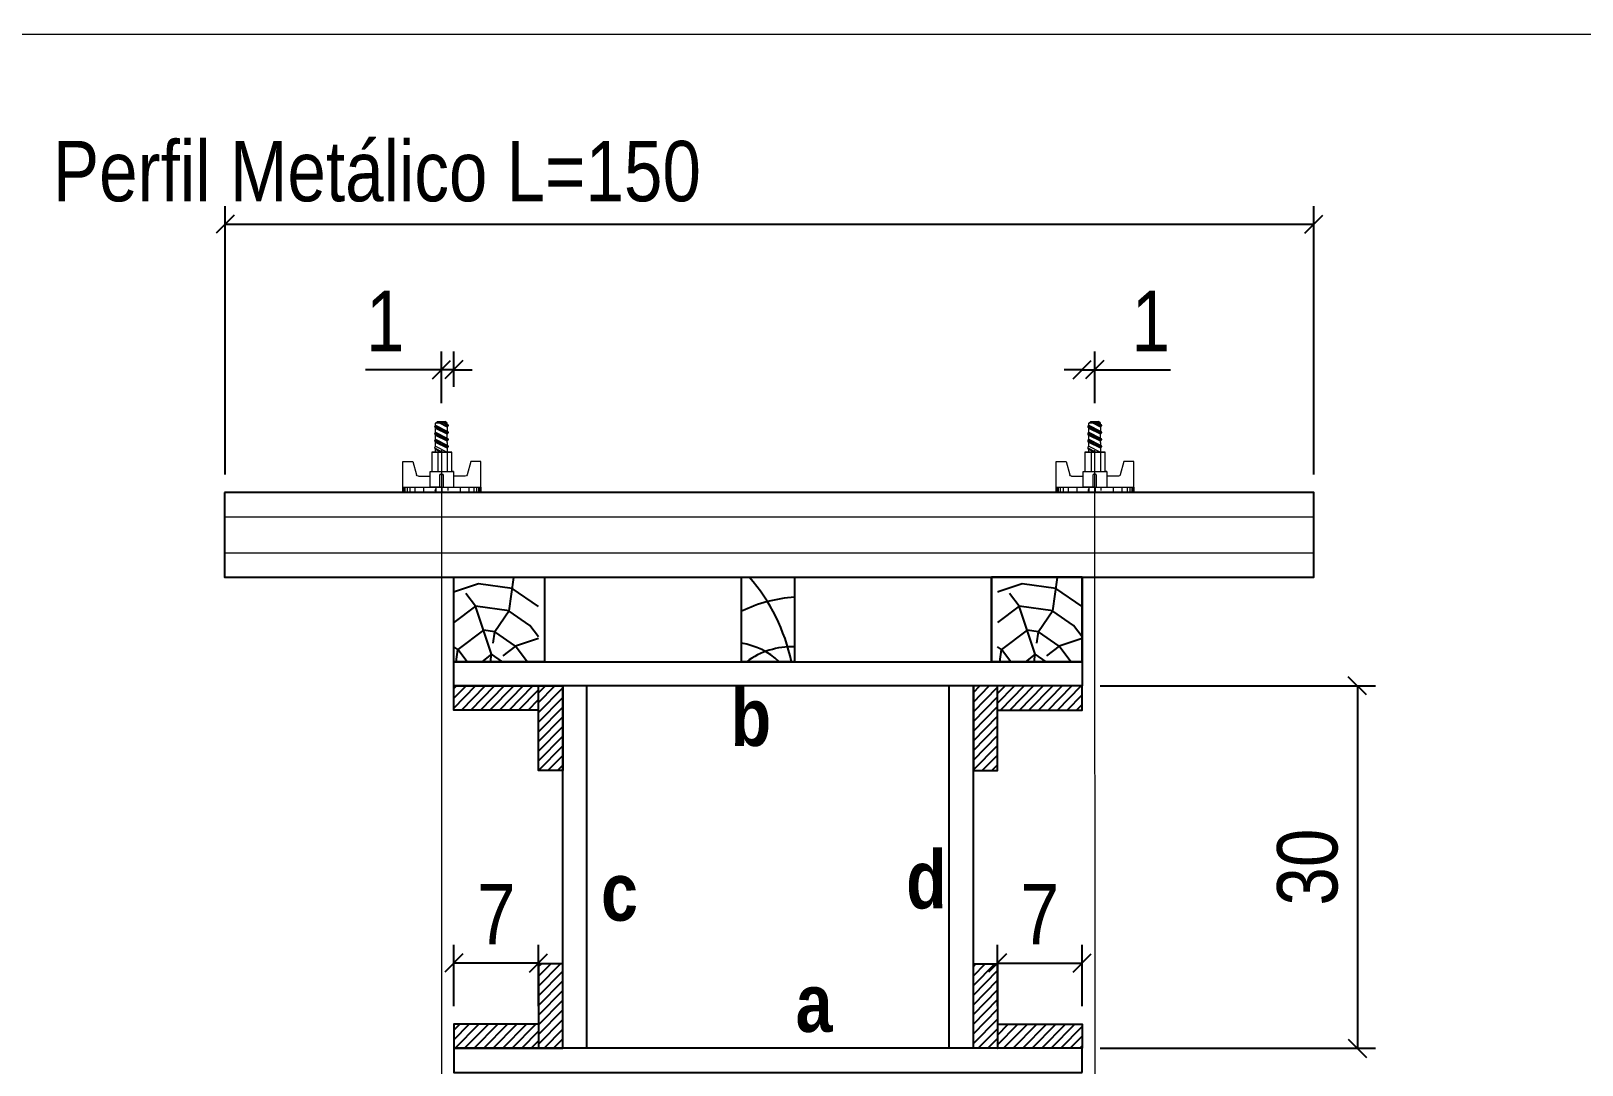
# Model space of a CAD drawing. Extents: x 2282 to 12463, y 760 to 16806.
# Drawn here: x 4631.9 to 4888.8, y 13946.4 to 14117.6 of the extents above; entities that cross this region are included whole.
import ezdxf

# ---------------------------------------------------------------- set-up
doc = ezdxf.new("R2010")
doc.units = 0
for name, color, linetype in [('1-2 PONTALETE', 7, 'Continuous'), ('COTA', 241, 'Continuous'), ('GRAVATA', 2, 'Continuous'), ('NOMENCLATURA', 7, 'Continuous'), ('Painéis', 200, 'Continuous'), ('PONTALETE', 7, 'Continuous'), ('SARRAFO', 251, 'Continuous')]:
    doc.layers.add(name, color=color, linetype=linetype)
doc.layers.add('CARIMBO', color=255, linetype='Continuous', lineweight=9)
doc.layers.add('Hachura', color=251, linetype='Continuous', lineweight=9)
doc.styles.add('COTA TECNICA 2X', font='techl___.ttf', dxfattribs={"height": 10})
doc.styles.add('ROMANC', font='techb___.ttf', dxfattribs={"height": 2.5})
doc.dimstyles.new('SECAO PILAR', dxfattribs={"dimtxt": 10, "dimasz": 3, "dimexe": 3, "dimexo": 3, "dimgap": 3, "dimtad": 1, "dimdec": 1, "dimlfac": 0.5, "dimzin": 12, "dimdsep": 46, "dimtxsty": 'COTA TECNICA 2X', "dimblk1": 'OBLIQUE', "dimblk2": 'OBLIQUE', "dimsah": 1, "dimcen": 0.9, "dimclrd": 256, "dimclre": 256, "dimclrt": 256, "dimadec": 1, "dimazin": 3, "dimtfac": 1, "dimtdec": 1, "dimtmove": 0, "dimatfit": 3, "dimfxl": 1, "dimtolj": 1, "dimtzin": 12, "dimarcsym": 0})

# ---------------------------------------------------------------- blocks, each defined once
blk = doc.blocks.new('_Oblique')
at = {"color": 0, "linetype": 'ByBlock', "lineweight": -2}
blk.add_line((-0.5, -0.5), (0.5, 0.5), dxfattribs=at)
blk = doc.blocks.new('*D190')
at = {"layer": 'COTA', "lineweight": -2, "transparency": 16777216}
for p, q in [((4699.89, 14055.98), (4699.89, 14064.53)), ((4701.96, 14058.69), (4701.96, 14064.53)), ((4699.89, 14061.53), (4687.31, 14061.53)), ((4701.96, 14061.53), (4699.89, 14061.53)), ((4701.96, 14061.53), (4704.96, 14061.53))]:
    blk.add_line(p, q, dxfattribs=at)
at = {"layer": 'Defpoints', "color": 0, "transparency": 16777216}
for p in [(4699.89, 14061.53), (4701.96, 14055.69), (4699.89, 14052.98)]:
    blk.add_point(p, dxfattribs=at)
at = {"layer": 'COTA', "lineweight": -2, "transparency": 16777216, "xscale": 3, "yscale": 3, "zscale": 3}
blk.add_blockref('_Oblique', (4699.89, 14061.53), dxfattribs=at)
at = {"layer": 'COTA', "lineweight": -2, "transparency": 16777216, "xscale": 3, "yscale": 3, "zscale": 3, "rotation": 180}
blk.add_blockref('_Oblique', (4701.96, 14061.53), dxfattribs=at)
at = {"layer": 'COTA', "transparency": 16777216, "insert": (4690.6, 14069.59), "char_height": 10, "attachment_point": 5, "style": 'COTA TECNICA 2X'}
blk.add_mtext('\\A1;1', dxfattribs=at)
blk = doc.blocks.new('*D191')
at = {"layer": 'COTA', "lineweight": -2, "transparency": 16777216}
for p, q in [((4808.07, 14055.98), (4808.07, 14064.53)), ((4806, 14061.53), (4803, 14061.53)), ((4806, 14061.53), (4808.07, 14061.53)), ((4808.07, 14061.53), (4820.65, 14061.53))]:
    blk.add_line(p, q, dxfattribs=at)
at = {"layer": 'Defpoints', "color": 0, "transparency": 16777216}
for p in [(4806, 14061.53), (4808.07, 14061.53), (4808.07, 14052.98)]:
    blk.add_point(p, dxfattribs=at)
at = {"layer": 'COTA', "lineweight": -2, "transparency": 16777216, "xscale": 3, "yscale": 3, "zscale": 3}
blk.add_blockref('_Oblique', (4806, 14061.53), dxfattribs=at)
at = {"layer": 'COTA', "lineweight": -2, "transparency": 16777216, "xscale": 3, "yscale": 3, "zscale": 3, "rotation": 180}
blk.add_blockref('_Oblique', (4808.07, 14061.53), dxfattribs=at)
at = {"layer": 'COTA', "transparency": 16777216, "insert": (4817.36, 14069.59), "char_height": 10, "attachment_point": 5, "style": 'COTA TECNICA 2X'}
blk.add_mtext('\\A1;1', dxfattribs=at)
blk = doc.blocks.new('*D192')
at = {"layer": 'COTA', "lineweight": -2, "transparency": 16777216}
for p, q in [((4664.09, 14044.18), (4664.09, 14088.61)), ((4844.36, 14044.18), (4844.36, 14088.61)), ((4664.09, 14085.61), (4844.36, 14085.61))]:
    blk.add_line(p, q, dxfattribs=at)
at = {"layer": 'Defpoints', "color": 0, "transparency": 16777216}
for p in [(4844.36, 14085.61), (4664.09, 14041.18), (4844.36, 14041.18)]:
    blk.add_point(p, dxfattribs=at)
at = {"layer": 'COTA', "lineweight": -2, "transparency": 16777216, "xscale": 3, "yscale": 3, "zscale": 3, "rotation": 180}
blk.add_blockref('_Oblique', (4664.09, 14085.61), dxfattribs=at)
at = {"layer": 'COTA', "lineweight": -2, "transparency": 16777216, "xscale": 3, "yscale": 3, "zscale": 3}
blk.add_blockref('_Oblique', (4844.36, 14085.61), dxfattribs=at)
at = {"layer": 'COTA', "transparency": 16777216, "insert": (4689.22, 14094.34), "char_height": 10, "attachment_point": 5, "style": 'COTA TECNICA 2X'}
blk.add_mtext('\\A1;Perfil Metálico L=150', dxfattribs=at)
blk = doc.blocks.new('*D193')
at = {"layer": 'COTA', "lineweight": -2, "transparency": 16777216}
for p, q in [((4809, 14009.17), (4854.57, 14009.17)), ((4851.57, 14009.17), (4851.57, 13949.17)), ((4809, 13949.17), (4854.57, 13949.17))]:
    blk.add_line(p, q, dxfattribs=at)
at = {"layer": 'Defpoints', "color": 0, "transparency": 16777216}
for p in [(4806, 14009.17), (4806, 13949.17), (4851.57, 13949.17)]:
    blk.add_point(p, dxfattribs=at)
at = {"layer": 'COTA', "lineweight": -2, "transparency": 16777216, "xscale": 3, "yscale": 3, "zscale": 3}
for p, rotation in [((4851.57, 14009.17), 90), ((4851.57, 13949.17), 270)]:
    blk.add_blockref('_Oblique', p, dxfattribs=dict(at, rotation=rotation))
at = {"layer": 'COTA', "transparency": 16777216, "insert": (4843.35, 13979.17), "char_height": 10, "attachment_point": 5, "rotation": 90, "style": 'COTA TECNICA 2X'}
blk.add_mtext('\\A1;30', dxfattribs=at)
blk = doc.blocks.new('C')
at = {"layer": 'Hachura', "color": 0}
for p, q in [((0, 3.22), (0, -3.22)), ((0.45, 3.22), (0, 3.22)), ((0.46, 3.16), (0, 3.16)), ((0.46, 3.05), (0, 3.05)), ((0.46, 2.88), (0, 2.88)), ((0, 2.75), (0, -1.16)), ((0.46, 2.65), (0, 2.65)), ((0.45, -3.23), (0.45, 3.22)), ((0.45, 3.22), (2.58, 3.22)), ((2.58, 3.22), (2.58, 2.39)), ((0.46, 2.23), (0, 2.23)), ((0.46, 1.51), (0, 1.51)), ((1.35, 1.94), (1.35, 0.96)), ((2.58, 2.39), (1.47, 2.09)), ((0.39, 0.49), (0.17, 0.49)), ((1.74, 0.97), (0.45, 0.97)), ((1.45, 0.1), (0.45, 0.1)), ((1.74, -0.97), (1.74, 0.97)), ((1.74, 0.97), (1.74, 0.84)), ((1.74, 0.97), (1.74, 0.84)), ((1.74, 0.84), (3.35, 0.84)), ((3.35, 0.45), (1.74, 0.45)), ((3.32, 0.84), (3.32, -0.84)), ((3.35, 0.84), (3.35, -0.84)), ((3.68, 0.45), (3.35, 0.45)), ((3.84, -0.52), (3.35, 0.45)), ((3.35, 0.06), (3.67, -0.57)), ((3.68, 0.45), (4.16, -0.52)), ((3.72, 0.5), (4.25, -0.57)), ((4.37, -0.55), (3.83, 0.53)), ((4.15, 0.45), (3.93, 0.45)), ((4.42, -0.52), (3.93, 0.45)), ((4.15, 0.45), (4.26, 0.45)), ((4.26, 0.45), (4.74, -0.52)), ((4.3, 0.5), (4.83, -0.57)), ((4.95, -0.55), (4.41, 0.53)), ((4.51, 0.45), (4.84, 0.45)), ((5, -0.52), (4.51, 0.45)), ((4.84, 0.45), (5.32, -0.52)), ((4.88, 0.5), (5.41, -0.57)), ((5.53, -0.55), (4.99, 0.53)), ((5.58, -0.52), (5.09, 0.45)), ((5.42, 0.45), (5.09, 0.45)), ((5.58, -0.52), (5.09, 0.45)), ((5.42, 0.45), (5.74, -0.19)), ((5.46, 0.5), (5.74, -0.07)), ((5.74, 0.19), (5.57, 0.53)), ((5.74, 0.32), (5.68, 0.45)), ((5.68, 0.45), (5.74, 0.45)), ((5.74, 0.45), (5.9, 0.29)), ((5.74, 0.45), (5.74, -0.52)), ((5.9, -0.36), (5.9, 0.29)), ((0.45, 0), (0, 0)), ((0.08, -0.48), (0.29, -0.48)), ((0.29, -0.48), (0.4, -0.48)), ((0.45, 0), (0.45, -0.97)), ((0.45, -0.16), (1.45, -0.16)), ((0.45, -0.65), (0.45, -0.32)), ((0.45, -3.23), (0.45, -0.65)), ((0.45, -0.97), (1.74, -0.97)), ((1.35, -1.94), (1.35, -0.97)), ((3.35, -0.32), (1.74, -0.32)), ((3.35, -0.84), (1.74, -0.84)), ((3.35, -0.07), (3.58, -0.52)), ((3.35, -0.52), (3.58, -0.52)), ((3.84, -0.52), (4.16, -0.52)), ((4.42, -0.52), (4.74, -0.52)), ((4.63, -0.52), (4.74, -0.52)), ((5, -0.52), (5.32, -0.52)), ((5.58, -0.52), (5.74, -0.52)), ((5.74, -0.52), (5.9, -0.36)), ((5.74, -0.52), (5.74, -0.52)), ((0.46, -1.52), (0, -1.52)), ((0.46, -2.23), (0, -2.23)), ((2.58, -2.39), (1.47, -2.1)), ((2.58, -3.23), (2.58, -2.39)), ((0.46, -2.65), (0, -2.65)), ((0.46, -2.88), (0, -2.88)), ((0.46, -3.05), (0, -3.05)), ((0.46, -3.16), (0, -3.16)), ((0, -3.22), (2.57, -3.22))]:
    blk.add_line(p, q, dxfattribs=at)
for centre, radius, start, end in [((1.52, 1.94), 0.161, 104.7436, 180), ((1.44, -0.03), 0.129, 272.695, 87.305), ((3.81, 0.39), 0.143, 25.5688, 154.4312), ((4.39, 0.39), 0.143, 25.5688, 154.4312), ((4.97, 0.39), 0.143, 25.5688, 154.4312), ((5.55, 0.39), 0.143, 25.5688, 154.4312), ((0.17, -0.37), 0.174, 221.744, 317.8592), ((3.71, -0.4), 0.174, 222.1408, 318.256), ((4.29, -0.4), 0.174, 222.1408, 318.256), ((4.87, -0.4), 0.174, 222.1408, 318.256), ((5.45, -0.4), 0.174, 222.1408, 318.256), ((5.61, -0.4), 0.174, 317.8592, 318.256), ((1.52, -1.94), 0.161, 180, 255.2564)]:
    blk.add_arc(centre, radius, start, end, dxfattribs=at)
blk = doc.blocks.new('*D195')
at = {"layer": 'COTA', "lineweight": -2, "transparency": 16777216}
for p, q in [((4791.98, 13956.17), (4791.98, 13966.29)), ((4806, 13956.17), (4806, 13966.29)), ((4791.98, 13963.29), (4806, 13963.29))]:
    blk.add_line(p, q, dxfattribs=at)
at = {"layer": 'Defpoints', "color": 0, "transparency": 16777216}
for p in [(4806, 13963.29), (4791.98, 13953.17), (4806, 13953.17)]:
    blk.add_point(p, dxfattribs=at)
at = {"layer": 'COTA', "lineweight": -2, "transparency": 16777216, "xscale": 3, "yscale": 3, "zscale": 3, "rotation": 180}
blk.add_blockref('_Oblique', (4791.98, 13963.29), dxfattribs=at)
at = {"layer": 'COTA', "lineweight": -2, "transparency": 16777216, "xscale": 3, "yscale": 3, "zscale": 3}
blk.add_blockref('_Oblique', (4806, 13963.29), dxfattribs=at)
at = {"layer": 'COTA', "transparency": 16777216, "insert": (4798.99, 13971.36), "char_height": 10, "attachment_point": 5, "style": 'COTA TECNICA 2X'}
blk.add_mtext('\\A1;7', dxfattribs=at)
blk = doc.blocks.new('*D196')
at = {"layer": 'COTA', "lineweight": -2, "transparency": 16777216}
for p, q in [((4701.96, 13956.17), (4701.96, 13966.29)), ((4715.98, 13956.17), (4715.98, 13966.29)), ((4715.98, 13963.29), (4701.96, 13963.29))]:
    blk.add_line(p, q, dxfattribs=at)
at = {"layer": 'Defpoints', "color": 0, "transparency": 16777216}
for p in [(4701.96, 13963.29), (4701.96, 13953.17), (4715.98, 13953.17)]:
    blk.add_point(p, dxfattribs=at)
at = {"layer": 'COTA', "lineweight": -2, "transparency": 16777216, "xscale": 3, "yscale": 3, "zscale": 3, "rotation": 180}
blk.add_blockref('_Oblique', (4701.96, 13963.29), dxfattribs=at)
at = {"layer": 'COTA', "lineweight": -2, "transparency": 16777216, "xscale": 3, "yscale": 3, "zscale": 3}
blk.add_blockref('_Oblique', (4715.98, 13963.29), dxfattribs=at)
at = {"layer": 'COTA', "transparency": 16777216, "insert": (4708.97, 13971.36), "char_height": 10, "attachment_point": 5, "style": 'COTA TECNICA 2X'}
blk.add_mtext('\\A1;7', dxfattribs=at)

msp = doc.modelspace()

# ---------------------------------------------------------------- hatches: boundary and pattern name
at = {"layer": 'PONTALETE'}
h = msp.add_hatch(dxfattribs=at)
h.set_pattern_fill('TRONCO', color=1, scale=37.5, angle=82, style=0, pattern_type=2)
h.set_pattern_definition([(82, (-6932.515, 15375.83), (-31.91606, 42.35404), [11.25, -26.25]), (82, (-6934.37, 15376.09), (-31.91606, 42.35404), [11.25, -26.25]), (82, (-6937.824, 15378.47), (-31.91606, 42.35404), [7.5, -30]), (82, (-6941.277, 15380.847), (-31.91606, 42.35404), [5.625, -31.875]), (82, (-6944.99, 15381.37), (-31.91606, 42.35404), [3.75, -33.75]), (82, (-6950.01, 15372.607), (-31.91606, 42.35404), [1.875, -9.375, 1.875, -24.375]), (82, (-6951.082, 15378.44), (-31.91606, 42.35404), [1.875, -15, 5.625, -15]), (82, (-6951.895, 15386.126), (-31.91606, 42.35404), [1.875, -1.875, 1.875, -31.875]), (82, (-6954.013, 15384.53), (-31.91606, 42.35404), [1.875, -35.625]), (82, (-6957.987, 15383.196), (-31.91606, 42.35404), [5.625, -31.875]), (82, (-6961.7, 15383.717), (-31.91606, 42.35404), [7.5, -30]), (82, (-6965.675, 15382.383), (-31.91606, 42.35404), [9.375, -11.25, 1.875, -15]), (172, (-6945.482, 15364.397), (-42.35404, -31.91606), [1.875, -3.75, 9.375, -22.5]), (172, (-6948.934, 15366.776), (-42.35404, -31.91606), [1.875, -1.875, 5.625, -28.125]), (172, (-6963.528, 15370.72), (-42.35404, -31.91606), [3.75, -33.75]), (172, (-6948.413, 15370.49), (-42.35404, -31.91606), [7.5, -11.25, 1.875, -16.875]), (172, (-6968.576, 15375.217), (-42.35404, -31.91606), [1.875, -35.625]), (172, (-6949.747, 15374.464), (-42.35404, -31.91606), [5.625, -31.875]), (172, (-6951.082, 15378.44), (-42.35404, -31.91606), [3.75, -33.75]), (172, (-6950.56, 15382.15), (-42.35404, -31.91606), [1.875, -5.625, 5.625, -24.375]), (172, (-6952.156, 15384.27), (-42.35404, -31.91606), [1.875, -35.625]), (172, (-6944.47, 15385.082), (-42.35404, -31.91606), [5.25, -32.25]), (172, (-6936.78, 15385.895), (-42.35404, -31.91606), [3.75, -33.75]), (172, (-6951.112, 15391.696), (-42.35404, -31.91606), [1.875, -35.625]), (172, (-6948.734, 15395.15), (-42.35404, -31.91606), [5.625, -31.875]), (172, (-6948.21, 15398.863), (-42.35404, -31.91606), [5.625, -31.875]), (127, (-6934.14, 15391.205), (-37.13505, 5.21899), [2.651625, -2.651625, 2.651625, -45.078134]), (127, (-6944.468, 15385.082), (-37.13505, 5.21899), [5.30325, -47.72976]), (127, (-6965.123, 15372.838), (-37.13505, 5.21899), [5.30325, -47.72976]), (127, (-6954.796, 15378.96), (-37.13505, 5.21899), [5.30325, -47.72976]), (127, (-6947.108, 15379.773), (-37.13505, 5.21899), [5.30325, -47.72976]), (127, (-6938.115, 15389.87), (-37.13505, 5.21899), [5.30325, -47.72976]), (127, (-6940.494, 15386.417), (-37.13505, 5.21899), [7.95495, -45.07806]), (127, (-6958.77, 15377.625), (-37.13505, 5.21899), [2.65162, -50.38138]), (127, (-6962.745, 15376.29), (-37.13505, 5.21899), [2.65162, -50.38138]), (127, (-6960.657, 15391.144), (-37.13505, 5.21899), [2.65162, -50.38138]), (127, (-6944.177, 15373.68), (-37.13505, 5.21899), [2.65162, -50.38138]), (127, (-6954.304, 15395.932), (-37.13505, 5.21899), [2.65162, -50.38138]), (127, (-6952.417, 15382.413), (-37.13505, 5.21899), [2.65162, -50.38138]), (127, (-6955.61, 15386.648), (-37.13505, 5.21899), [2.65162, -50.38138]), (217, (-6948.443, 15383.748), (-5.21899, -37.13505), [2.651625, -2.651625, 7.95495, -39.77481]), (217, (-6947.66, 15389.318), (-5.21899, -37.13505), [2.65162, -50.38138]), (217, (-6934.663, 15387.49), (-5.21899, -37.13505), [2.65162, -50.38138]), (217, (-6944.99, 15381.37), (-5.21899, -37.13505), [2.65162, -50.38138]), (217, (-6951.634, 15387.983), (-5.21899, -37.13505), [2.65162, -50.38138]), (217, (-6943.655, 15377.394), (-5.21899, -37.13505), [2.65162, -50.38138]), (217, (-6941.568, 15392.249), (-5.21899, -37.13505), [2.65162, -50.38138]), (217, (-6934.08, 15364.688), (-5.21899, -37.13505), [2.65162, -50.38138]), (217, (-6935.676, 15366.806), (-5.21899, -37.13505), [5.30325, -47.72976]), (217, (-6937.272, 15368.924), (-5.21899, -37.13505), [5.30325, -47.72976]), (217, (-6936.75, 15372.637), (-5.21899, -37.13505), [5.30325, -47.72976]), (217, (-6940.203, 15375.016), (-5.21899, -37.13505), [5.30325, -47.72976]), (217, (-6952.97, 15391.957), (-5.21899, -37.13505), [5.30325, -47.72976]), (217, (-6933.358, 15396.775), (-5.21899, -37.13505), [5.30325, -47.72976]), (217, (-6962.805, 15402.807), (-5.21899, -37.13505), [5.30325, -47.72976]), (217, (-6959.091, 15402.285), (-5.21899, -37.13505), [5.30325, -47.72976]), (217, (-6957.757, 15398.31), (-5.21899, -37.13505), [5.30325, -47.72976]), (217, (-6961.41, 15372.316), (-5.21899, -37.13505), [7.95495, -45.07806]), (217, (-6954.304, 15395.932), (-5.21899, -37.13505), [7.95495, -45.07806]), (108.56505, (-6968.315, 15377.073), (5.218991, 37.135053), [4.1925, -79.66005]), (108.56505, (-6949.747, 15374.464), (5.218991, 37.135053), [4.1925, -79.66005]), (108.56505, (-6960.366, 15379.743), (5.218991, 37.135053), [4.1925, -79.66005]), (108.56505, (-6932.806, 15387.23), (5.218991, 37.135053), [4.1925, -79.66005]), (108.56505, (-6936.78, 15385.895), (5.218991, 37.135053), [4.1925, -79.66005]), (108.56505, (-6945.773, 15375.799), (5.218991, 37.135053), [4.1925, -79.66005]), (108.56505, (-6964.34, 15378.408), (5.218991, 37.135053), [4.1925, -79.66005]), (108.56505, (-6951.634, 15387.983), (5.218991, 37.135053), [8.385, -75.46755]), (145.43495, (-6957.205, 15388.766), (-37.135053, 5.218991), [4.1925, -79.66005]), (145.43495, (-6945.281, 15392.77), (-37.135053, 5.218991), [4.1925, -79.66005]), (145.43495, (-6955.318, 15375.247), (-37.135053, 5.218991), [4.1925, -79.66005]), (145.43495, (-6958.218, 15368.08), (-37.135053, 5.218991), [4.1925, -79.66005]), (145.43495, (-6947.66, 15389.318), (-37.135053, 5.218991), [4.1925, -79.66005]), (145.43495, (-6948.182, 15385.604), (-37.135053, 5.218991), [4.1925, -79.66005]), (145.43495, (-6955.84, 15371.533), (-37.135053, 5.218991), [8.385, -75.46755]), (145.43495, (-6938.928, 15397.558), (-37.135053, 5.218991), [8.385, -75.46755]), (145.43495, (-6941.307, 15394.105), (-37.135053, 5.218991), [8.385, -75.46755]), (198.56505, (-6939.912, 15363.614), (-37.135053, 5.218991), [4.1925, -79.66005]), (198.56505, (-6960.336, 15366.485), (-37.135053, 5.218991), [4.1925, -79.66005]), (198.56505, (-6933.298, 15370.259), (-37.135053, 5.218991), [4.1925, -79.66005]), (198.56505, (-6967.241, 15371.242), (-37.135053, 5.218991), [4.1925, -79.66005]), (198.56505, (-6944.438, 15371.824), (-37.135053, 5.218991), [4.1925, -79.66005]), (198.56505, (-6947.108, 15379.773), (-37.135053, 5.218991), [4.1925, -79.66005]), (198.56505, (-6954.013, 15384.53), (-37.135053, 5.218991), [4.1925, -79.66005]), (198.56505, (-6941.507, 15365.732), (-37.135057, 5.219004), [4.1925, -79.66005]), (198.56505, (-6945.773, 15375.799), (-37.135053, 5.218991), [4.1925, -79.66005]), (198.56505, (-6940.494, 15386.417), (-37.135053, 5.218991), [4.1925, -79.66005]), (198.56505, (-6943.685, 15390.653), (-37.135053, 5.218991), [4.1925, -79.66005]), (198.56505, (-6953.782, 15399.645), (-37.135053, 5.218991), [4.1925, -79.66005]), (198.56505, (-6968.837, 15373.36), (-37.135053, 5.218991), [4.1925, -79.66005]), (198.56505, (-6967.763, 15367.529), (-37.135053, 5.218991), [8.385, -75.46755]), (198.56505, (-6940.986, 15369.446), (-37.135053, 5.218991), [8.385, -75.46755]), (235.43495, (-6936.198, 15363.092), (-5.218991, -37.135053), [4.1925, -79.66005]), (235.43495, (-6929.905, 15394.396), (-5.218991, -37.135053), [4.1925, -79.66005]), (235.43495, (-6948.734, 15395.149), (-5.218991, -37.135053), [4.1925, -79.66005]), (235.43495, (-6937.824, 15378.468), (-5.218991, -37.135053), [4.1925, -79.66005]), (235.43495, (-6934.372, 15376.09), (-5.218991, -37.135053), [4.1925, -79.66005]), (235.43495, (-6941.277, 15380.847), (-5.218991, -37.135053), [4.1925, -79.66005]), (235.43495, (-6961.992, 15395.119), (-5.218991, -37.135053), [4.1925, -79.66005]), (235.43495, (-6963.327, 15399.093), (-5.218991, -37.135053), [8.385, -75.46755])])
h.paths.add_polyline_path([(4701.96, 14013.18), (4715.96, 14013.18), (4715.96, 14027.18), (4701.96, 14027.18)])
h = msp.add_hatch(dxfattribs=at)
h.set_pattern_fill('TRONCO', color=1, scale=37.5, angle=82, style=0, pattern_type=2)
h.set_pattern_definition([(82, (-6842.478, 15375.83), (-31.91606, 42.35404), [11.25, -26.25]), (82, (-6844.335, 15376.09), (-31.91606, 42.35404), [11.25, -26.25]), (82, (-6847.787, 15378.47), (-31.91606, 42.35404), [7.5, -30]), (82, (-6851.24, 15380.847), (-31.91606, 42.35404), [5.625, -31.875]), (82, (-6854.953, 15381.37), (-31.91606, 42.35404), [3.75, -33.75]), (82, (-6859.97, 15372.607), (-31.91606, 42.35404), [1.875, -9.375, 1.875, -24.375]), (82, (-6861.045, 15378.44), (-31.91606, 42.35404), [1.875, -15, 5.625, -15]), (82, (-6861.86, 15386.126), (-31.91606, 42.35404), [1.875, -1.875, 1.875, -31.875]), (82, (-6863.976, 15384.53), (-31.91606, 42.35404), [1.875, -35.625]), (82, (-6867.95, 15383.196), (-31.91606, 42.35404), [5.625, -31.875]), (82, (-6871.664, 15383.717), (-31.91606, 42.35404), [7.5, -30]), (82, (-6875.64, 15382.383), (-31.91606, 42.35404), [9.375, -11.25, 1.875, -15]), (172, (-6855.445, 15364.397), (-42.35404, -31.91606), [1.875, -3.75, 9.375, -22.5]), (172, (-6858.898, 15366.776), (-42.35404, -31.91606), [1.875, -1.875, 5.625, -28.125]), (172, (-6873.49, 15370.72), (-42.35404, -31.91606), [3.75, -33.75]), (172, (-6858.376, 15370.49), (-42.35404, -31.91606), [7.5, -11.25, 1.875, -16.875]), (172, (-6878.54, 15375.217), (-42.35404, -31.91606), [1.875, -35.625]), (172, (-6859.71, 15374.464), (-42.35404, -31.91606), [5.625, -31.875]), (172, (-6861.045, 15378.44), (-42.35404, -31.91606), [3.75, -33.75]), (172, (-6860.524, 15382.15), (-42.35404, -31.91606), [1.875, -5.625, 5.625, -24.375]), (172, (-6862.12, 15384.27), (-42.35404, -31.91606), [1.875, -35.625]), (172, (-6854.43, 15385.082), (-42.35404, -31.91606), [5.25, -32.25]), (172, (-6846.743, 15385.895), (-42.35404, -31.91606), [3.75, -33.75]), (172, (-6861.076, 15391.696), (-42.35404, -31.91606), [1.875, -35.625]), (172, (-6858.697, 15395.15), (-42.35404, -31.91606), [5.625, -31.875]), (172, (-6858.175, 15398.863), (-42.35404, -31.91606), [5.625, -31.875]), (127, (-6844.104, 15391.205), (-37.13505, 5.21899), [2.651625, -2.651625, 2.651625, -45.078134]), (127, (-6854.431, 15385.082), (-37.13505, 5.21899), [5.30325, -47.72976]), (127, (-6875.087, 15372.838), (-37.13505, 5.21899), [5.30325, -47.72976]), (127, (-6864.76, 15378.96), (-37.13505, 5.21899), [5.30325, -47.72976]), (127, (-6857.07, 15379.773), (-37.13505, 5.21899), [5.30325, -47.72976]), (127, (-6848.078, 15389.87), (-37.13505, 5.21899), [5.30325, -47.72976]), (127, (-6850.457, 15386.417), (-37.13505, 5.21899), [7.95495, -45.07806]), (127, (-6868.733, 15377.625), (-37.13505, 5.21899), [2.65162, -50.38138]), (127, (-6872.708, 15376.29), (-37.13505, 5.21899), [2.65162, -50.38138]), (127, (-6870.62, 15391.144), (-37.13505, 5.21899), [2.65162, -50.38138]), (127, (-6854.14, 15373.68), (-37.13505, 5.21899), [2.65162, -50.38138]), (127, (-6864.267, 15395.932), (-37.13505, 5.21899), [2.65162, -50.38138]), (127, (-6862.38, 15382.413), (-37.13505, 5.21899), [2.65162, -50.38138]), (127, (-6865.572, 15386.648), (-37.13505, 5.21899), [2.65162, -50.38138]), (217, (-6858.406, 15383.748), (-5.21899, -37.13505), [2.651625, -2.651625, 7.95495, -39.77481]), (217, (-6857.623, 15389.318), (-5.21899, -37.13505), [2.65162, -50.38138]), (217, (-6844.626, 15387.49), (-5.21899, -37.13505), [2.65162, -50.38138]), (217, (-6854.953, 15381.37), (-5.21899, -37.13505), [2.65162, -50.38138]), (217, (-6861.597, 15387.983), (-5.21899, -37.13505), [2.65162, -50.38138]), (217, (-6853.618, 15377.394), (-5.21899, -37.13505), [2.65162, -50.38138]), (217, (-6851.53, 15392.249), (-5.21899, -37.13505), [2.65162, -50.38138]), (217, (-6844.044, 15364.688), (-5.21899, -37.13505), [2.65162, -50.38138]), (217, (-6845.64, 15366.806), (-5.21899, -37.13505), [5.30325, -47.72976]), (217, (-6847.235, 15368.924), (-5.21899, -37.13505), [5.30325, -47.72976]), (217, (-6846.713, 15372.637), (-5.21899, -37.13505), [5.30325, -47.72976]), (217, (-6850.166, 15375.016), (-5.21899, -37.13505), [5.30325, -47.72976]), (217, (-6862.932, 15391.957), (-5.21899, -37.13505), [5.30325, -47.72976]), (217, (-6843.32, 15396.775), (-5.21899, -37.13505), [5.30325, -47.72976]), (217, (-6872.768, 15402.807), (-5.21899, -37.13505), [5.30325, -47.72976]), (217, (-6869.055, 15402.285), (-5.21899, -37.13505), [5.30325, -47.72976]), (217, (-6867.72, 15398.31), (-5.21899, -37.13505), [5.30325, -47.72976]), (217, (-6871.373, 15372.316), (-5.21899, -37.13505), [7.95495, -45.07806]), (217, (-6864.267, 15395.932), (-5.21899, -37.13505), [7.95495, -45.07806]), (108.56505, (-6878.278, 15377.073), (5.218991, 37.135053), [4.1925, -79.66005]), (108.56505, (-6859.71, 15374.464), (5.218991, 37.135053), [4.1925, -79.66005]), (108.56505, (-6870.33, 15379.743), (5.218991, 37.135053), [4.1925, -79.66005]), (108.56505, (-6842.769, 15387.23), (5.218991, 37.135053), [4.1925, -79.66005]), (108.56505, (-6846.743, 15385.895), (5.218991, 37.135053), [4.1925, -79.66005]), (108.56505, (-6855.736, 15375.799), (5.218991, 37.135053), [4.1925, -79.66005]), (108.56505, (-6874.304, 15378.408), (5.218991, 37.135053), [4.1925, -79.66005]), (108.56505, (-6861.597, 15387.983), (5.218991, 37.135053), [8.385, -75.46755]), (145.43495, (-6867.168, 15388.766), (-37.135053, 5.218991), [4.1925, -79.66005]), (145.43495, (-6855.244, 15392.77), (-37.135053, 5.218991), [4.1925, -79.66005]), (145.43495, (-6865.281, 15375.247), (-37.135053, 5.218991), [4.1925, -79.66005]), (145.43495, (-6868.181, 15368.08), (-37.135053, 5.218991), [4.1925, -79.66005]), (145.43495, (-6857.623, 15389.318), (-37.135053, 5.218991), [4.1925, -79.66005]), (145.43495, (-6858.145, 15385.604), (-37.135053, 5.218991), [4.1925, -79.66005]), (145.43495, (-6865.803, 15371.533), (-37.135053, 5.218991), [8.385, -75.46755]), (145.43495, (-6848.891, 15397.558), (-37.135053, 5.218991), [8.385, -75.46755]), (145.43495, (-6851.27, 15394.105), (-37.135053, 5.218991), [8.385, -75.46755]), (198.56505, (-6849.875, 15363.614), (-37.135053, 5.218991), [4.1925, -79.66005]), (198.56505, (-6870.299, 15366.485), (-37.135053, 5.218991), [4.1925, -79.66005]), (198.56505, (-6843.26, 15370.259), (-37.135053, 5.218991), [4.1925, -79.66005]), (198.56505, (-6877.204, 15371.242), (-37.135053, 5.218991), [4.1925, -79.66005]), (198.56505, (-6854.401, 15371.824), (-37.135053, 5.218991), [4.1925, -79.66005]), (198.56505, (-6857.071, 15379.773), (-37.135053, 5.218991), [4.1925, -79.66005]), (198.56505, (-6863.976, 15384.53), (-37.135053, 5.218991), [4.1925, -79.66005]), (198.56505, (-6851.47, 15365.732), (-37.135057, 5.219004), [4.1925, -79.66005]), (198.56505, (-6855.736, 15375.799), (-37.135053, 5.218991), [4.1925, -79.66005]), (198.56505, (-6850.457, 15386.417), (-37.135053, 5.218991), [4.1925, -79.66005]), (198.56505, (-6853.649, 15390.653), (-37.135053, 5.218991), [4.1925, -79.66005]), (198.56505, (-6863.745, 15399.645), (-37.135053, 5.218991), [4.1925, -79.66005]), (198.56505, (-6878.8, 15373.36), (-37.135053, 5.218991), [4.1925, -79.66005]), (198.56505, (-6877.726, 15367.529), (-37.135053, 5.218991), [8.385, -75.46755]), (198.56505, (-6850.949, 15369.446), (-37.135053, 5.218991), [8.385, -75.46755]), (235.43495, (-6846.161, 15363.092), (-5.218991, -37.135053), [4.1925, -79.66005]), (235.43495, (-6839.868, 15394.396), (-5.218991, -37.135053), [4.1925, -79.66005]), (235.43495, (-6858.697, 15395.149), (-5.218991, -37.135053), [4.1925, -79.66005]), (235.43495, (-6847.787, 15378.468), (-5.218991, -37.135053), [4.1925, -79.66005]), (235.43495, (-6844.335, 15376.09), (-5.218991, -37.135053), [4.1925, -79.66005]), (235.43495, (-6851.24, 15380.847), (-5.218991, -37.135053), [4.1925, -79.66005]), (235.43495, (-6871.955, 15395.119), (-5.218991, -37.135053), [4.1925, -79.66005]), (235.43495, (-6873.29, 15399.093), (-5.218991, -37.135053), [8.385, -75.46755])])
h.paths.add_polyline_path([(4792, 14013.18), (4806, 14013.18), (4806, 14027.18), (4792, 14027.18)])
at = {"layer": 'SARRAFO'}
h = msp.add_hatch(dxfattribs=at)
h.set_pattern_fill('ANSI31', color=256, scale=9, angle=0.5, style=0)
h.set_pattern_definition([(45.5, (-92096.6095, -19680.3702), (-0.802406755, 0.788522922), [])])
h.paths.add_polyline_path([(4715.98, 14005.17), (4701.96, 14005.17), (4701.96, 14009.17), (4715.98, 14009.17)])
h = msp.add_hatch(dxfattribs=at)
h.set_pattern_fill('ANSI31', color=256, scale=9, angle=0.5, style=0)
h.set_pattern_definition([(45.5, (-110893.6598, -19734.4153), (-0.802406755, 0.788522922), [])])
h.paths.add_polyline_path([(4719.98, 14009.17), (4715.98, 14009.17), (4715.98, 13995.15), (4719.98, 13995.15)])
h = msp.add_hatch(dxfattribs=at)
h.set_pattern_fill('ANSI31', color=256, scale=9, angle=0.5, style=0)
h.set_pattern_definition([(45.5, (-110911.6598, -19734.4153), (-0.802406755, 0.788522922), [])])
h.paths.add_polyline_path([(4787.98, 14009.17), (4791.98, 14009.17), (4791.98, 13995.15), (4787.98, 13995.15)])
h = msp.add_hatch(dxfattribs=at)
h.set_pattern_fill('ANSI31', color=256, scale=9, angle=0.5, style=0)
h.set_pattern_definition([(45.5, (-92114.6095, -19680.3702), (-0.802406755, 0.788522922), [])])
h.paths.add_polyline_path([(4791.98, 14005.17), (4806, 14005.17), (4806, 14009.17), (4791.98, 14009.17)])
h = msp.add_hatch(dxfattribs=at)
h.set_pattern_fill('ANSI31', color=256, scale=9, angle=0.5, style=0)
h.set_pattern_definition([(45.5, (-110893.6598, -19744.4153), (-0.802406755, 0.788522922), [])])
h.paths.add_polyline_path([(4719.98, 13949.17), (4715.98, 13949.17), (4715.98, 13963.18), (4719.98, 13963.18)])
h = msp.add_hatch(dxfattribs=at)
h.set_pattern_fill('ANSI31', color=256, scale=9, angle=0.5, style=0)
h.set_pattern_definition([(45.5, (-110911.6598, -19744.4153), (-0.802406755, 0.788522922), [])])
h.paths.add_polyline_path([(4787.98, 13949.17), (4791.98, 13949.17), (4791.98, 13963.18), (4787.98, 13963.18)])
h = msp.add_hatch(dxfattribs=at)
h.set_pattern_fill('ANSI31', color=256, scale=9, angle=0.5, style=0)
h.set_pattern_definition([(45.5, (-92096.6095, -19690.3702), (-0.802406755, 0.788522922), [])])
h.paths.add_polyline_path([(4715.98, 13953.17), (4701.96, 13953.17), (4701.96, 13949.17), (4715.98, 13949.17)])
h = msp.add_hatch(dxfattribs=at)
h.set_pattern_fill('ANSI31', color=256, scale=9, angle=0.5, style=0)
h.set_pattern_definition([(45.5, (-92114.6095, -19690.3702), (-0.802406755, 0.788522922), [])])
h.paths.add_polyline_path([(4791.98, 13953.17), (4806, 13953.17), (4806, 13949.17), (4791.98, 13949.17)])

# ---------------------------------------------------------------- linework, layer by layer
at = {"layer": '1-2 PONTALETE', "color": 1}
for centre, radius, start, end in [((4759.8, 14000.57), 23.32, 93.5441, 115.9137), ((4747.75, 14004.65), 11.74, 46.6479, 80.9173), ((4757.81, 14003.31), 12.32, 87.4574, 126.7023)]:
    msp.add_arc(centre, radius, start, end, dxfattribs=at)
at = {"layer": 'CARIMBO', "color": 3}
msp.add_line((2282.39, 14117.07), (9611.68, 14117.07), dxfattribs=at)
at = {"layer": 'GRAVATA', "color": 1}
msp.add_lwpolyline([(4664, 14041.18), (4664, 14027.18), (4844.36, 14027.18), (4844.36, 14041.18)], close=True, dxfattribs=at)
at = {"layer": 'Hachura'}
for p, q in [((4699.96, 13906.35), (4699.95, 14048.18)), ((4808.13, 13906.35), (4808.12, 14048.18)), ((4664, 14037.18), (4844.36, 14037.18)), ((4844.36, 14031.18), (4664, 14031.18))]:
    msp.add_line(p, q, dxfattribs=at)
at = {"layer": 'Painéis'}
for p, q in [((4719.98, 13949.17), (4719.98, 14009.17)), ((4723.98, 13949.17), (4723.98, 14009.17)), ((4783.98, 13949.17), (4783.98, 14009.17)), ((4787.98, 13949.17), (4787.98, 14009.17))]:
    msp.add_line(p, q, dxfattribs=at)
for points in [[(4806, 14013.18), (4806, 14009.17), (4701.96, 14009.17), (4701.96, 14013.18)], [(4806, 13945.16), (4806, 13949.17), (4701.96, 13949.17), (4701.96, 13945.16)]]:
    msp.add_lwpolyline(points, close=True, dxfattribs=at)
at = {"layer": 'PONTALETE', "color": 1}
for points in [[(4701.96, 14027.18), (4716.96, 14027.18), (4716.96, 14013.18), (4701.96, 14013.18)], [(4749.6, 14027.18), (4758.35, 14027.18), (4758.35, 14013.18), (4749.6, 14013.18)], [(4791, 14027.18), (4806, 14027.18), (4806, 14013.18), (4791, 14013.18)]]:
    msp.add_lwpolyline(points, close=True, dxfattribs=at)
at = {"layer": 'PONTALETE', "color": 40}
msp.add_lwpolyline([(4806, 14027.18), (4791, 14027.18), (4791, 14013.18), (4806, 14013.18)], close=True, dxfattribs=at)
at = {"layer": 'PONTALETE', "color": 1}
msp.add_arc((4728.05, 14007.05), 30.42, 11.6357, 41.4455, dxfattribs=at)
at = {"layer": 'SARRAFO'}
for points in [[(4701.96, 14009.17), (4719.98, 14009.17), (4719.98, 13995.15), (4715.98, 13995.15), (4715.98, 14009.17)], [(4715.98, 14005.17), (4701.96, 14005.17), (4701.96, 14009.17)], [(4806, 14009.17), (4787.98, 14009.17), (4787.98, 13995.15), (4791.98, 13995.15), (4791.98, 14009.17)], [(4791.98, 14005.17), (4806, 14005.17), (4806, 14009.17)], [(4701.96, 13949.17), (4719.98, 13949.17), (4719.98, 13963.18), (4715.98, 13963.18), (4715.98, 13949.17)], [(4806, 13949.17), (4787.98, 13949.17), (4787.98, 13963.18), (4791.98, 13963.18), (4791.98, 13949.17)], [(4715.98, 13953.17), (4701.96, 13953.17), (4701.96, 13949.17)], [(4791.98, 13953.17), (4806, 13953.17), (4806, 13949.17)]]:
    msp.add_lwpolyline(points, dxfattribs=at)

# ---------------------------------------------------------------- block references
at = {"layer": 'Hachura', "linetype": 'Continuous', "xscale": -2, "yscale": 2, "zscale": 2, "rotation": 270}
for p in [(4699.96, 14041.18), (4808.13, 14041.18)]:
    msp.add_blockref('C', p, dxfattribs=at)

# ---------------------------------------------------------------- texts
at = {"layer": 'NOMENCLATURA', "style": 'ROMANC'}
for s, p in [('b', (4747.79, 13999.23)), ('d', (4776.85, 13972.33)), ('c', (4726.32, 13970.3)), ('a', (4758.54, 13951.89))]:
    msp.add_text(s, height=9.6, dxfattribs=at).set_placement(p)

# ---------------------------------------------------------------- dimensions: what is measured, and where the dimension line sits
at = {"layer": 'COTA'}
dim = msp.add_linear_dim(base=(4844.36, 14085.61), p1=(4664.09, 14041.18), p2=(4844.36, 14041.18), text='Perfil Metálico L=150', dimstyle='SECAO PILAR', dxfattribs=at)
dim.commit()
dim.dimension.update_dxf_attribs({"geometry": '*D192', "text_midpoint": (4689.22, 14085.61), "dimtype": 160})
for base, p1, p2, picture, middle in [((4699.89, 14061.53), (4701.96, 14055.69), (4699.89, 14052.98), '*D190', (4690.6, 14069.59)), ((4808.07, 14061.53), (4806, 14061.53), (4808.07, 14052.98), '*D191', (4817.36, 14069.59))]:
    dim = msp.add_linear_dim(base=base, p1=p1, p2=p2, dimstyle='SECAO PILAR', dxfattribs=at)
    dim.commit()
    dim.dimension.update_dxf_attribs({"geometry": picture, "text_midpoint": middle})
for base, p1, p2, angle, picture, middle, dimtype in [((4851.57, 13949.17), (4806, 14009.17), (4806, 13949.17), 90, '*D193', (4851.57, 13979.17), 160), ((4701.96, 13963.29), (4715.98, 13953.17), (4701.96, 13953.17), 180, '*D196', (4708.97, 13963.29), 161), ((4806, 13963.29), (4791.98, 13953.17), (4806, 13953.17), 0, '*D195', (4798.99, 13963.29), 161)]:
    dim = msp.add_linear_dim(base=base, p1=p1, p2=p2, angle=angle, dimstyle='SECAO PILAR', dxfattribs=at)
    dim.commit()
    dim.dimension.update_dxf_attribs({"geometry": picture, "text_midpoint": middle, "dimtype": dimtype})

doc.saveas('drawing.dxf')
